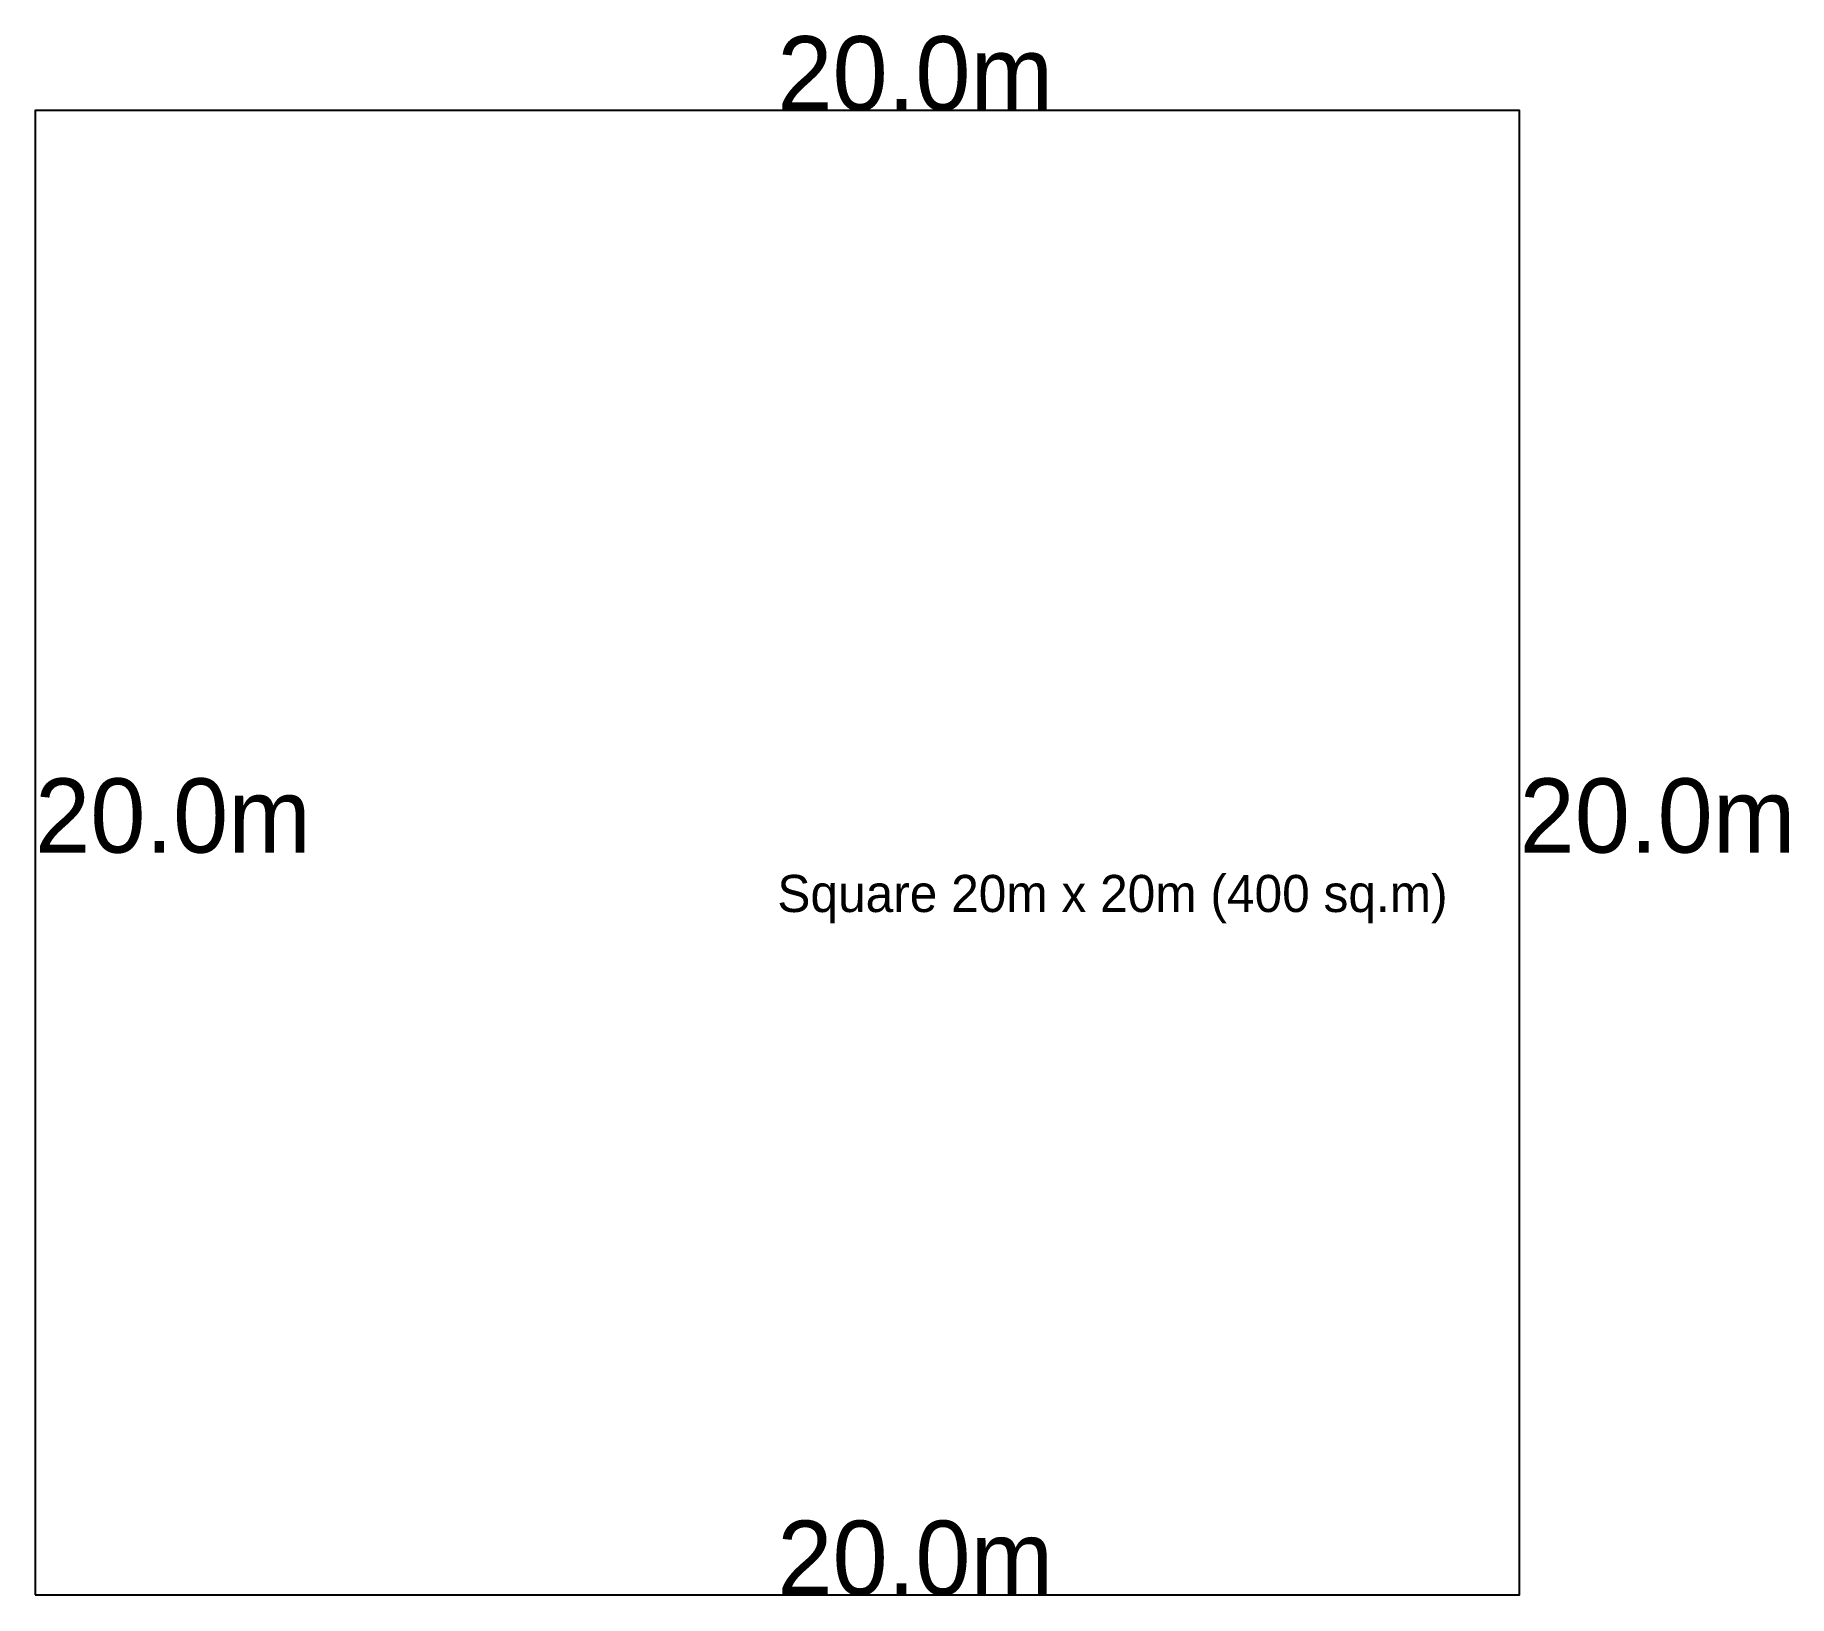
# Model space of a CAD drawing. Header units: metres. Extents: x 0 to 23.6, y 0 to 21.
import ezdxf

# ---------------------------------------------------------------- set-up
doc = ezdxf.new("R2010")
doc.units = ezdxf.units.M

msp = doc.modelspace()

# ---------------------------------------------------------------- linework, layer by layer
at = {"layer": 'BOUNDARY'}
msp.add_lwpolyline([(0, 0), (20, 0), (20, 20), (0, 20)], close=True, dxfattribs=at)

# ---------------------------------------------------------------- texts
at = {"layer": 'LABELS'}
for s, height, p in [('20.0m', 1, (10, 20)), ('20.0m', 1, (0, 10)), ('20.0m', 1, (20, 10)), ('Square 20m x 20m (400 sq.m)', 0.5, (10, 9.2)), ('20.0m', 1, (10, 0))]:
    msp.add_text(s, height=height, dxfattribs=at).set_placement(p)

doc.saveas('drawing.dxf')
